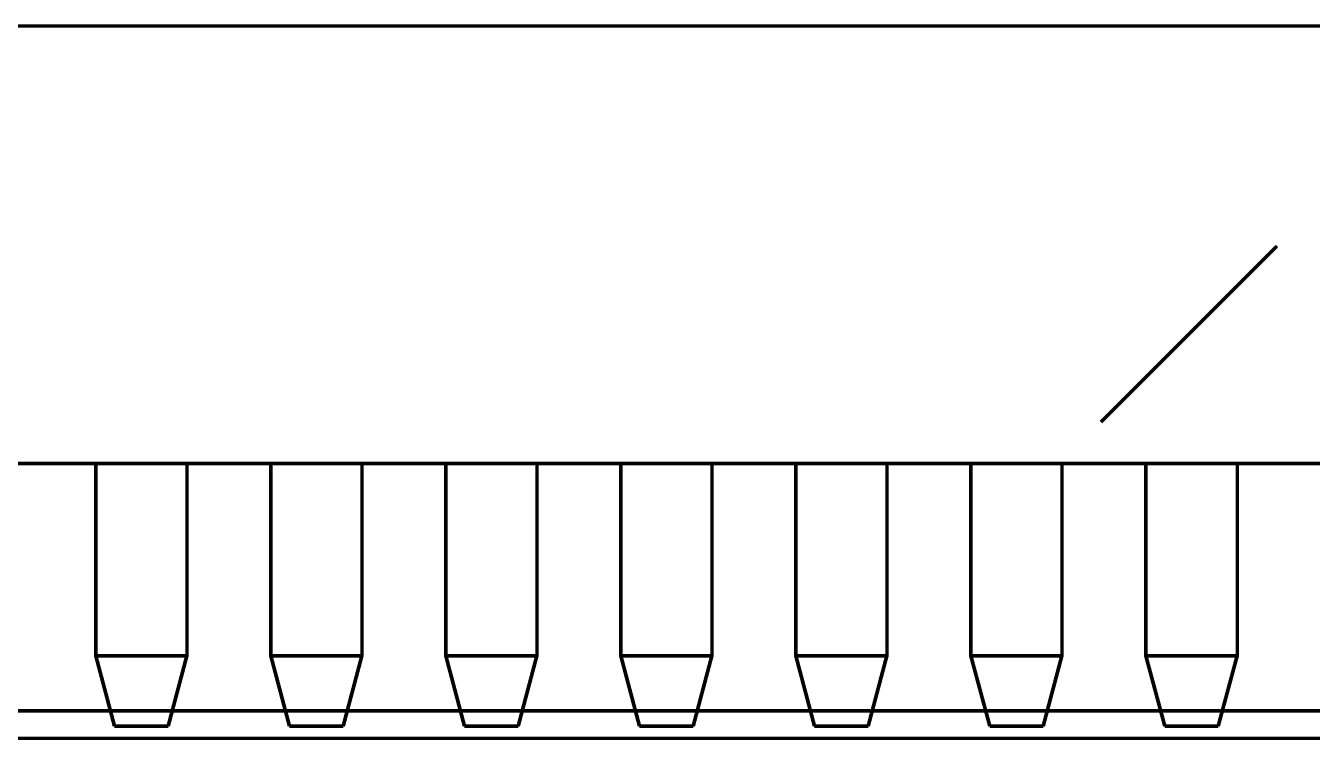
# Model space of a CAD drawing. Header units: inches. Extents: x -0.4 to 8, y -0.5 to 10.5.
# Drawn here: x 2.581 to 3.316, y -0.417 to -0.01 of the extents above; entities that cross this region are included whole.
import ezdxf

# ---------------------------------------------------------------- set-up
doc = ezdxf.new("R2010")
doc.units = ezdxf.units.IN
doc.header["$LTSCALE"] = 0.504853
doc.header["$MEASUREMENT"] = 0
for name, color, linetype in [('1', 7, 'Continuous'), ('2', 7, 'Continuous'), ('75', 7, 'Continuous')]:
    doc.layers.add(name, color=color, linetype=linetype)

# ---------------------------------------------------------------- blocks, each defined once
blk = doc.blocks.new('25359')
at = {"color": 1, "linetype": 'Continuous', "lineweight": 211}
for p, q in [((5.553, 0.617, -0.09725), (-0.047, 0.617, -0.09725)), ((5.553, 0.617, 0.15525), (-0.047, 0.617, 0.15525)), ((-0.047, 0.60125, -0.0815), (5.553, 0.60125, -0.0815)), ((5.553, 0.60125, -0.0815), (-0.047, 0.60125, -0.0815)), ((-0.047, 0.60125, -0.113), (5.553, 0.60125, -0.113)), ((5.553, 0.60125, -0.113), (-0.047, 0.60125, -0.113)), ((-0.047, 0.60125, 0.171), (5.553, 0.60125, 0.171)), ((5.553, 0.60125, 0.1395), (-0.047, 0.60125, 0.1395)), ((5.553, 0.60125, 0.171), (-0.047, 0.60125, 0.171)), ((-0.047, 0.60125, 0.1395), (5.553, 0.60125, 0.1395)), ((5.85, 0.46, -0.113), (-0.35, 0.46, -0.113)), ((5.85, 0.46, -0.113), (-0.35, 0.46, -0.113)), ((5.85, 0.46, 0.171), (-0.28, 0.46, 0.171)), ((5.85, 0.46, 0.171), (-0.28, 0.46, 0.171)), ((-0.047, 0.46, -0.0815), (5.553, 0.46, -0.0815)), ((5.553, 0.46, -0.0815), (-0.047, 0.46, -0.0815)), ((5.553, 0.46, -0.113), (-0.047, 0.46, -0.113)), ((-0.047, 0.46, -0.113), (5.553, 0.46, -0.113)), ((5.553, 0.46, 0.1395), (-0.047, 0.46, 0.1395)), ((-0.047, 0.46, 0.171), (5.553, 0.46, 0.171)), ((5.553, 0.46, 0.171), (-0.047, 0.46, 0.171)), ((-0.047, 0.46, 0.1395), (5.553, 0.46, 0.1395)), ((5.85, 0.21, -0.113), (-0.35, 0.21, -0.113)), ((5.85, 0.21, -0.113), (-0.35, 0.21, -0.113)), ((5.85, 0.21, 0.127), (-0.324, 0.21, 0.127)), ((5.85, 0.21, 0.127), (-0.324, 0.21, 0.127)), ((5.55, 0.21, 0.025), (-0.1, 0.21, 0.025)), ((5.55, 0.21, 0.127), (-0.1, 0.21, 0.127))]:
    blk.add_line(p, q, dxfattribs=at)
at = {"layer": '1', "color": 2, "linetype": 'Continuous', "lineweight": 211}
for p, q in [((2.787718, 0.61, 0.08), (2.777, 0.57, 0.0735)), ((2.777, 0.57, 0.0945), (2.787718, 0.61, 0.088)), ((2.787718, 0.61, 0.088), (2.777, 0.57, 0.0945)), ((2.777, 0.57, 0.0735), (2.787718, 0.61, 0.08)), ((2.777, 0.57, -0.0055), (2.787718, 0.61, -0.012)), ((2.787718, 0.61, -0.012), (2.777, 0.57, -0.0055)), ((2.787718, 0.61, -0.02), (2.777, 0.57, -0.0265)), ((2.777, 0.57, -0.0265), (2.787718, 0.61, -0.02)), ((2.787718, 0.61, 0.08), (2.787718, 0.61, 0.088)), ((2.787718, 0.61, 0.088), (2.787718, 0.61, 0.08)), ((2.818282, 0.61, 0.088), (2.787718, 0.61, 0.088)), ((2.787718, 0.61, 0.088), (2.818282, 0.61, 0.088)), ((2.787718, 0.61, 0.08), (2.818282, 0.61, 0.08)), ((2.818282, 0.61, 0.08), (2.787718, 0.61, 0.08)), ((2.787718, 0.61, -0.02), (2.787718, 0.61, -0.012)), ((2.787718, 0.61, -0.012), (2.787718, 0.61, -0.02)), ((2.818282, 0.61, -0.012), (2.787718, 0.61, -0.012)), ((2.787718, 0.61, -0.012), (2.818282, 0.61, -0.012)), ((2.818282, 0.61, -0.02), (2.787718, 0.61, -0.02)), ((2.787718, 0.61, -0.02), (2.818282, 0.61, -0.02)), ((2.818282, 0.61, 0.088), (2.818282, 0.61, 0.08)), ((2.818282, 0.61, 0.08), (2.818282, 0.61, 0.088)), ((2.818282, 0.61, 0.088), (2.829, 0.57, 0.0945)), ((2.818282, 0.61, 0.08), (2.829, 0.57, 0.0735)), ((2.829, 0.57, 0.0735), (2.818282, 0.61, 0.08)), ((2.829, 0.57, 0.0945), (2.818282, 0.61, 0.088)), ((2.818282, 0.61, -0.012), (2.829, 0.57, -0.0055)), ((2.829, 0.57, -0.0055), (2.818282, 0.61, -0.012)), ((2.829, 0.57, -0.0265), (2.818282, 0.61, -0.02)), ((2.818282, 0.61, -0.02), (2.829, 0.57, -0.0265)), ((2.818282, 0.61, -0.02), (2.818282, 0.61, -0.012)), ((2.818282, 0.61, -0.012), (2.818282, 0.61, -0.02)), ((2.877, 0.57, -0.0055), (2.887718, 0.61, -0.012)), ((2.887718, 0.61, -0.012), (2.877, 0.57, -0.0055)), ((2.887718, 0.61, 0.08), (2.877, 0.57, 0.0735)), ((2.877, 0.57, 0.0735), (2.887718, 0.61, 0.08)), ((2.887718, 0.61, 0.088), (2.877, 0.57, 0.0945)), ((2.877, 0.57, 0.0945), (2.887718, 0.61, 0.088)), ((2.887718, 0.61, -0.02), (2.877, 0.57, -0.0265)), ((2.877, 0.57, -0.0265), (2.887718, 0.61, -0.02)), ((2.918282, 0.61, -0.012), (2.887718, 0.61, -0.012)), ((2.887718, 0.61, -0.012), (2.887718, 0.61, -0.02)), ((2.887718, 0.61, 0.088), (2.918282, 0.61, 0.088)), ((2.918282, 0.61, 0.08), (2.887718, 0.61, 0.08)), ((2.887718, 0.61, 0.088), (2.887718, 0.61, 0.08)), ((2.918282, 0.61, 0.088), (2.887718, 0.61, 0.088)), ((2.887718, 0.61, 0.08), (2.918282, 0.61, 0.08)), ((2.887718, 0.61, 0.08), (2.887718, 0.61, 0.088)), ((2.887718, 0.61, -0.012), (2.918282, 0.61, -0.012)), ((2.887718, 0.61, -0.02), (2.887718, 0.61, -0.012)), ((2.887718, 0.61, -0.02), (2.918282, 0.61, -0.02)), ((2.918282, 0.61, -0.02), (2.887718, 0.61, -0.02)), ((2.929, 0.57, 0.0945), (2.918282, 0.61, 0.088)), ((2.918282, 0.61, 0.088), (2.929, 0.57, 0.0945)), ((2.929, 0.57, 0.0735), (2.918282, 0.61, 0.08)), ((2.918282, 0.61, 0.08), (2.929, 0.57, 0.0735)), ((2.929, 0.57, -0.0055), (2.918282, 0.61, -0.012)), ((2.918282, 0.61, -0.02), (2.929, 0.57, -0.0265)), ((2.918282, 0.61, 0.088), (2.918282, 0.61, 0.08)), ((2.918282, 0.61, 0.08), (2.918282, 0.61, 0.088)), ((2.918282, 0.61, -0.012), (2.918282, 0.61, -0.02)), ((2.918282, 0.61, -0.02), (2.918282, 0.61, -0.012)), ((2.918282, 0.61, -0.012), (2.929, 0.57, -0.0055)), ((2.929, 0.57, -0.0265), (2.918282, 0.61, -0.02)), ((2.987718, 0.61, 0.088), (2.977, 0.57, 0.0945)), ((2.977, 0.57, 0.0945), (2.987718, 0.61, 0.088)), ((2.977, 0.57, 0.0735), (2.987718, 0.61, 0.08)), ((2.987718, 0.61, 0.08), (2.977, 0.57, 0.0735)), ((2.987718, 0.61, -0.012), (2.977, 0.57, -0.0055)), ((2.977, 0.57, -0.0055), (2.987718, 0.61, -0.012)), ((2.987718, 0.61, -0.02), (2.977, 0.57, -0.0265)), ((2.977, 0.57, -0.0265), (2.987718, 0.61, -0.02)), ((3.018282, 0.61, -0.012), (2.987718, 0.61, -0.012)), ((2.987718, 0.61, -0.012), (3.018282, 0.61, -0.012)), ((2.987718, 0.61, -0.012), (2.987718, 0.61, -0.02)), ((2.987718, 0.61, -0.02), (2.987718, 0.61, -0.012)), ((3.018282, 0.61, -0.02), (2.987718, 0.61, -0.02)), ((3.018282, 0.61, 0.08), (2.987718, 0.61, 0.08)), ((2.987718, 0.61, 0.08), (3.018282, 0.61, 0.08)), ((2.987718, 0.61, 0.088), (2.987718, 0.61, 0.08)), ((2.987718, 0.61, 0.08), (2.987718, 0.61, 0.088)), ((3.018282, 0.61, 0.088), (2.987718, 0.61, 0.088)), ((2.987718, 0.61, 0.088), (3.018282, 0.61, 0.088)), ((2.987718, 0.61, -0.02), (3.018282, 0.61, -0.02)), ((3.029, 0.57, 0.0945), (3.018282, 0.61, 0.088)), ((3.018282, 0.61, 0.088), (3.029, 0.57, 0.0945)), ((3.029, 0.57, -0.0055), (3.018282, 0.61, -0.012)), ((3.018282, 0.61, -0.012), (3.029, 0.57, -0.0055)), ((3.018282, 0.61, -0.012), (3.018282, 0.61, -0.02)), ((3.018282, 0.61, -0.02), (3.018282, 0.61, -0.012)), ((3.029, 0.57, -0.0265), (3.018282, 0.61, -0.02)), ((3.018282, 0.61, 0.088), (3.018282, 0.61, 0.08)), ((3.018282, 0.61, 0.08), (3.018282, 0.61, 0.088)), ((3.018282, 0.61, 0.08), (3.029, 0.57, 0.0735)), ((3.029, 0.57, 0.0735), (3.018282, 0.61, 0.08)), ((3.018282, 0.61, -0.02), (3.029, 0.57, -0.0265)), ((3.077, 0.57, 0.0945), (3.087718, 0.61, 0.088)), ((3.077, 0.57, 0.0735), (3.087718, 0.61, 0.08)), ((3.087718, 0.61, 0.08), (3.077, 0.57, 0.0735)), ((3.087718, 0.61, 0.088), (3.077, 0.57, 0.0945)), ((3.077, 0.57, -0.0055), (3.087718, 0.61, -0.012)), ((3.087718, 0.61, -0.012), (3.077, 0.57, -0.0055)), ((3.077, 0.57, -0.0265), (3.087718, 0.61, -0.02)), ((3.087718, 0.61, -0.02), (3.077, 0.57, -0.0265)), ((3.087718, 0.61, -0.012), (3.118282, 0.61, -0.012)), ((3.087718, 0.61, 0.08), (3.118282, 0.61, 0.08)), ((3.118282, 0.61, 0.088), (3.087718, 0.61, 0.088)), ((3.087718, 0.61, 0.088), (3.118282, 0.61, 0.088)), ((3.087718, 0.61, 0.088), (3.087718, 0.61, 0.08)), ((3.118282, 0.61, 0.08), (3.087718, 0.61, 0.08)), ((3.087718, 0.61, 0.08), (3.087718, 0.61, 0.088)), ((3.087718, 0.61, -0.02), (3.087718, 0.61, -0.012)), ((3.087718, 0.61, -0.02), (3.118282, 0.61, -0.02)), ((3.118282, 0.61, -0.02), (3.087718, 0.61, -0.02)), ((3.087718, 0.61, -0.012), (3.087718, 0.61, -0.02)), ((3.118282, 0.61, -0.012), (3.087718, 0.61, -0.012)), ((3.118282, 0.61, -0.012), (3.129, 0.57, -0.0055)), ((3.118282, 0.61, -0.02), (3.118282, 0.61, -0.012)), ((3.129, 0.57, -0.0265), (3.118282, 0.61, -0.02)), ((3.118282, 0.61, 0.08), (3.118282, 0.61, 0.088)), ((3.118282, 0.61, 0.088), (3.118282, 0.61, 0.08)), ((3.129, 0.57, 0.0945), (3.118282, 0.61, 0.088)), ((3.118282, 0.61, 0.088), (3.129, 0.57, 0.0945)), ((3.118282, 0.61, 0.08), (3.129, 0.57, 0.0735)), ((3.129, 0.57, 0.0735), (3.118282, 0.61, 0.08)), ((3.118282, 0.61, -0.012), (3.118282, 0.61, -0.02)), ((3.129, 0.57, -0.0055), (3.118282, 0.61, -0.012)), ((3.118282, 0.61, -0.02), (3.129, 0.57, -0.0265)), ((3.187718, 0.61, -0.012), (3.177, 0.57, -0.0055)), ((3.177, 0.57, -0.0055), (3.187718, 0.61, -0.012)), ((3.187718, 0.61, -0.02), (3.177, 0.57, -0.0265)), ((3.177, 0.57, -0.0265), (3.187718, 0.61, -0.02)), ((3.187718, 0.61, 0.088), (3.177, 0.57, 0.0945)), ((3.187718, 0.61, 0.08), (3.177, 0.57, 0.0735)), ((3.177, 0.57, 0.0945), (3.187718, 0.61, 0.088)), ((3.177, 0.57, 0.0735), (3.187718, 0.61, 0.08)), ((3.218282, 0.61, -0.012), (3.187718, 0.61, -0.012)), ((3.187718, 0.61, -0.012), (3.218282, 0.61, -0.012)), ((3.218282, 0.61, -0.02), (3.187718, 0.61, -0.02)), ((3.187718, 0.61, -0.02), (3.187718, 0.61, -0.012)), ((3.187718, 0.61, -0.02), (3.218282, 0.61, -0.02)), ((3.187718, 0.61, -0.012), (3.187718, 0.61, -0.02)), ((3.187718, 0.61, 0.088), (3.218282, 0.61, 0.088)), ((3.218282, 0.61, 0.08), (3.187718, 0.61, 0.08)), ((3.187718, 0.61, 0.08), (3.218282, 0.61, 0.08)), ((3.218282, 0.61, 0.088), (3.187718, 0.61, 0.088)), ((3.187718, 0.61, 0.088), (3.187718, 0.61, 0.08)), ((3.187718, 0.61, 0.08), (3.187718, 0.61, 0.088)), ((3.218282, 0.61, -0.012), (3.229, 0.57, -0.0055)), ((3.229, 0.57, -0.0055), (3.218282, 0.61, -0.012)), ((3.218282, 0.61, -0.012), (3.218282, 0.61, -0.02)), ((3.218282, 0.61, -0.02), (3.218282, 0.61, -0.012)), ((3.218282, 0.61, -0.02), (3.229, 0.57, -0.0265)), ((3.229, 0.57, -0.0265), (3.218282, 0.61, -0.02)), ((3.218282, 0.61, 0.088), (3.218282, 0.61, 0.08)), ((3.218282, 0.61, 0.08), (3.218282, 0.61, 0.088)), ((3.229, 0.57, 0.0735), (3.218282, 0.61, 0.08)), ((3.229, 0.57, 0.0945), (3.218282, 0.61, 0.088)), ((3.218282, 0.61, 0.088), (3.229, 0.57, 0.0945)), ((3.218282, 0.61, 0.08), (3.229, 0.57, 0.0735)), ((3.277, 0.57, -0.0055), (3.287718, 0.61, -0.012)), ((3.287718, 0.61, -0.012), (3.277, 0.57, -0.0055)), ((3.277, 0.57, -0.0265), (3.287718, 0.61, -0.02)), ((3.287718, 0.61, -0.02), (3.277, 0.57, -0.0265)), ((3.287718, 0.61, 0.088), (3.277, 0.57, 0.0945)), ((3.277, 0.57, 0.0735), (3.287718, 0.61, 0.08)), ((3.287718, 0.61, 0.08), (3.277, 0.57, 0.0735)), ((3.277, 0.57, 0.0945), (3.287718, 0.61, 0.088)), ((3.287718, 0.61, -0.012), (3.318282, 0.61, -0.012)), ((3.318282, 0.61, -0.012), (3.287718, 0.61, -0.012)), ((3.287718, 0.61, -0.02), (3.318282, 0.61, -0.02)), ((3.287718, 0.61, -0.012), (3.287718, 0.61, -0.02)), ((3.287718, 0.61, -0.02), (3.287718, 0.61, -0.012)), ((3.318282, 0.61, -0.02), (3.287718, 0.61, -0.02)), ((3.287718, 0.61, 0.088), (3.287718, 0.61, 0.08)), ((3.287718, 0.61, 0.08), (3.318282, 0.61, 0.08)), ((3.318282, 0.61, 0.08), (3.287718, 0.61, 0.08)), ((3.318282, 0.61, 0.088), (3.287718, 0.61, 0.088)), ((3.287718, 0.61, 0.08), (3.287718, 0.61, 0.088)), ((3.287718, 0.61, 0.088), (3.318282, 0.61, 0.088)), ((3.329, 0.57, -0.0055), (3.318282, 0.61, -0.012)), ((3.318282, 0.61, -0.012), (3.329, 0.57, -0.0055)), ((3.318282, 0.61, -0.02), (3.318282, 0.61, -0.012)), ((3.318282, 0.61, -0.012), (3.318282, 0.61, -0.02)), ((3.318282, 0.61, -0.02), (3.329, 0.57, -0.0265)), ((3.318282, 0.61, 0.088), (3.318282, 0.61, 0.08)), ((3.318282, 0.61, 0.08), (3.318282, 0.61, 0.088)), ((3.329, 0.57, 0.0735), (3.318282, 0.61, 0.08)), ((3.318282, 0.61, 0.08), (3.329, 0.57, 0.0735)), ((3.329, 0.57, 0.0945), (3.318282, 0.61, 0.088)), ((3.318282, 0.61, 0.088), (3.329, 0.57, 0.0945)), ((3.329, 0.57, -0.0265), (3.318282, 0.61, -0.02)), ((3.387718, 0.61, 0.088), (3.377, 0.57, 0.0945)), ((3.377, 0.57, 0.0735), (3.387718, 0.61, 0.08)), ((3.377, 0.57, 0.0945), (3.387718, 0.61, 0.088)), ((3.387718, 0.61, 0.08), (3.377, 0.57, 0.0735)), ((3.377, 0.57, -0.0265), (3.387718, 0.61, -0.02)), ((3.387718, 0.61, -0.02), (3.377, 0.57, -0.0265)), ((3.377, 0.57, -0.0055), (3.387718, 0.61, -0.012)), ((3.387718, 0.61, -0.012), (3.377, 0.57, -0.0055)), ((3.418282, 0.61, 0.088), (3.387718, 0.61, 0.088)), ((3.387718, 0.61, 0.088), (3.418282, 0.61, 0.088)), ((3.387718, 0.61, 0.08), (3.387718, 0.61, 0.088)), ((3.418282, 0.61, 0.08), (3.387718, 0.61, 0.08)), ((3.387718, 0.61, 0.088), (3.387718, 0.61, 0.08)), ((3.387718, 0.61, 0.08), (3.418282, 0.61, 0.08)), ((3.387718, 0.61, -0.02), (3.418282, 0.61, -0.02)), ((3.418282, 0.61, -0.02), (3.387718, 0.61, -0.02)), ((3.387718, 0.61, -0.02), (3.387718, 0.61, -0.012)), ((3.418282, 0.61, -0.012), (3.387718, 0.61, -0.012)), ((3.387718, 0.61, -0.012), (3.418282, 0.61, -0.012)), ((3.387718, 0.61, -0.012), (3.387718, 0.61, -0.02)), ((3.418282, 0.61, 0.08), (3.418282, 0.61, 0.088)), ((3.418282, 0.61, 0.088), (3.418282, 0.61, 0.08)), ((3.429, 0.57, 0.0945), (3.418282, 0.61, 0.088)), ((3.418282, 0.61, 0.088), (3.429, 0.57, 0.0945)), ((3.429, 0.57, 0.0735), (3.418282, 0.61, 0.08)), ((3.418282, 0.61, 0.08), (3.429, 0.57, 0.0735)), ((3.418282, 0.61, -0.02), (3.418282, 0.61, -0.012)), ((3.418282, 0.61, -0.012), (3.418282, 0.61, -0.02)), ((3.429, 0.57, -0.0265), (3.418282, 0.61, -0.02)), ((3.418282, 0.61, -0.02), (3.429, 0.57, -0.0265)), ((3.418282, 0.61, -0.012), (3.429, 0.57, -0.0055)), ((3.429, 0.57, -0.0055), (3.418282, 0.61, -0.012)), ((2.777, 0.46, -0.0055), (2.777, 0.57, -0.0055)), ((2.777, 0.46, -0.0265), (2.777, 0.57, -0.0265)), ((2.777, 0.57, 0.0945), (2.829, 0.57, 0.0945)), ((2.829, 0.57, 0.0735), (2.777, 0.57, 0.0735)), ((2.777, 0.57, 0.0735), (2.777, 0.57, 0.0945)), ((2.777, 0.57, -0.0055), (2.777, 0.57, -0.0265)), ((2.777, 0.57, -0.0265), (2.777, 0.57, -0.0055)), ((2.777, 0.57, -0.0055), (2.829, 0.57, -0.0055)), ((2.829, 0.57, -0.0055), (2.777, 0.57, -0.0055)), ((2.777, 0.57, -0.0265), (2.829, 0.57, -0.0265)), ((2.829, 0.57, -0.0265), (2.777, 0.57, -0.0265)), ((2.777, 0.57, 0.0735), (2.829, 0.57, 0.0735)), ((2.829, 0.57, 0.0945), (2.777, 0.57, 0.0945)), ((2.777, 0.57, 0.0945), (2.777, 0.57, 0.0735)), ((2.777, 0.46, 0.0735), (2.777, 0.57, 0.0735)), ((2.777, 0.46, 0.0945), (2.777, 0.57, 0.0945)), ((2.829, 0.57, 0.0945), (2.829, 0.57, 0.0735)), ((2.829, 0.57, -0.0055), (2.829, 0.57, -0.0265)), ((2.829, 0.57, -0.0265), (2.829, 0.57, -0.0055)), ((2.829, 0.57, -0.0055), (2.829, 0.46, -0.0055)), ((2.829, 0.46, -0.0265), (2.829, 0.57, -0.0265)), ((2.829, 0.57, 0.0735), (2.829, 0.57, 0.0945)), ((2.829, 0.46, 0.0735), (2.829, 0.57, 0.0735)), ((2.829, 0.57, 0.0945), (2.829, 0.46, 0.0945)), ((2.877, 0.57, 0.0945), (2.877, 0.57, 0.0735)), ((2.877, 0.46, -0.0055), (2.877, 0.57, -0.0055)), ((2.877, 0.46, 0.0735), (2.877, 0.57, 0.0735)), ((2.877, 0.46, 0.0945), (2.877, 0.57, 0.0945)), ((2.877, 0.46, -0.0265), (2.877, 0.57, -0.0265)), ((2.877, 0.57, -0.0055), (2.877, 0.57, -0.0265)), ((2.877, 0.57, -0.0265), (2.877, 0.57, -0.0055)), ((2.929, 0.57, 0.0945), (2.877, 0.57, 0.0945)), ((2.877, 0.57, 0.0945), (2.929, 0.57, 0.0945)), ((2.877, 0.57, 0.0735), (2.929, 0.57, 0.0735)), ((2.929, 0.57, 0.0735), (2.877, 0.57, 0.0735)), ((2.877, 0.57, -0.0265), (2.929, 0.57, -0.0265)), ((2.929, 0.57, -0.0265), (2.877, 0.57, -0.0265)), ((2.877, 0.57, -0.0055), (2.929, 0.57, -0.0055)), ((2.929, 0.57, -0.0055), (2.877, 0.57, -0.0055)), ((2.877, 0.57, 0.0735), (2.877, 0.57, 0.0945)), ((2.929, 0.57, 0.0945), (2.929, 0.46, 0.0945)), ((2.929, 0.57, 0.0735), (2.929, 0.57, 0.0945)), ((2.929, 0.57, 0.0945), (2.929, 0.57, 0.0735)), ((2.929, 0.46, 0.0735), (2.929, 0.57, 0.0735)), ((2.929, 0.46, -0.0265), (2.929, 0.57, -0.0265)), ((2.929, 0.57, -0.0265), (2.929, 0.57, -0.0055)), ((2.929, 0.57, -0.0055), (2.929, 0.46, -0.0055)), ((2.929, 0.57, -0.0055), (2.929, 0.57, -0.0265)), ((3.029, 0.57, 0.0945), (2.977, 0.57, 0.0945)), ((2.977, 0.57, 0.0945), (3.029, 0.57, 0.0945)), ((2.977, 0.46, 0.0945), (2.977, 0.57, 0.0945)), ((2.977, 0.57, 0.0735), (3.029, 0.57, 0.0735)), ((2.977, 0.57, 0.0945), (2.977, 0.57, 0.0735)), ((2.977, 0.57, 0.0735), (2.977, 0.57, 0.0945)), ((2.977, 0.46, 0.0735), (2.977, 0.57, 0.0735)), ((2.977, 0.46, -0.0265), (2.977, 0.57, -0.0265)), ((3.029, 0.57, 0.0735), (2.977, 0.57, 0.0735)), ((2.977, 0.57, -0.0265), (2.977, 0.57, -0.0055)), ((2.977, 0.57, -0.0055), (2.977, 0.57, -0.0265)), ((2.977, 0.46, -0.0055), (2.977, 0.57, -0.0055)), ((3.029, 0.57, -0.0055), (2.977, 0.57, -0.0055)), ((2.977, 0.57, -0.0055), (3.029, 0.57, -0.0055)), ((2.977, 0.57, -0.0265), (3.029, 0.57, -0.0265)), ((3.029, 0.57, -0.0265), (2.977, 0.57, -0.0265)), ((3.029, 0.57, 0.0945), (3.029, 0.46, 0.0945)), ((3.029, 0.57, 0.0945), (3.029, 0.57, 0.0735)), ((3.029, 0.57, 0.0735), (3.029, 0.57, 0.0945)), ((3.029, 0.46, 0.0735), (3.029, 0.57, 0.0735)), ((3.029, 0.57, -0.0055), (3.029, 0.46, -0.0055)), ((3.029, 0.57, -0.0265), (3.029, 0.57, -0.0055)), ((3.029, 0.46, -0.0265), (3.029, 0.57, -0.0265)), ((3.029, 0.57, -0.0055), (3.029, 0.57, -0.0265)), ((3.129, 0.57, 0.0945), (3.077, 0.57, 0.0945)), ((3.077, 0.57, 0.0945), (3.129, 0.57, 0.0945)), ((3.077, 0.46, 0.0945), (3.077, 0.57, 0.0945)), ((3.077, 0.57, 0.0735), (3.077, 0.57, 0.0945)), ((3.077, 0.57, 0.0945), (3.077, 0.57, 0.0735)), ((3.077, 0.57, 0.0735), (3.129, 0.57, 0.0735)), ((3.077, 0.46, 0.0735), (3.077, 0.57, 0.0735)), ((3.129, 0.57, 0.0735), (3.077, 0.57, 0.0735)), ((3.077, 0.46, -0.0055), (3.077, 0.57, -0.0055)), ((3.129, 0.57, -0.0055), (3.077, 0.57, -0.0055)), ((3.077, 0.57, -0.0055), (3.077, 0.57, -0.0265)), ((3.077, 0.46, -0.0265), (3.077, 0.57, -0.0265)), ((3.077, 0.57, -0.0265), (3.129, 0.57, -0.0265)), ((3.077, 0.57, -0.0055), (3.129, 0.57, -0.0055)), ((3.129, 0.57, -0.0265), (3.077, 0.57, -0.0265)), ((3.077, 0.57, -0.0265), (3.077, 0.57, -0.0055)), ((3.129, 0.57, 0.0945), (3.129, 0.46, 0.0945)), ((3.129, 0.57, 0.0945), (3.129, 0.57, 0.0735)), ((3.129, 0.57, 0.0735), (3.129, 0.57, 0.0945)), ((3.129, 0.46, 0.0735), (3.129, 0.57, 0.0735)), ((3.129, 0.57, -0.0055), (3.129, 0.46, -0.0055)), ((3.129, 0.57, -0.0265), (3.129, 0.57, -0.0055)), ((3.129, 0.57, -0.0055), (3.129, 0.57, -0.0265)), ((3.129, 0.46, -0.0265), (3.129, 0.57, -0.0265)), ((3.177, 0.57, 0.0945), (3.229, 0.57, 0.0945)), ((3.229, 0.57, 0.0945), (3.177, 0.57, 0.0945)), ((3.177, 0.46, 0.0945), (3.177, 0.57, 0.0945)), ((3.177, 0.57, 0.0945), (3.177, 0.57, 0.0735)), ((3.177, 0.57, 0.0735), (3.229, 0.57, 0.0735)), ((3.177, 0.57, 0.0735), (3.177, 0.57, 0.0945)), ((3.177, 0.46, 0.0735), (3.177, 0.57, 0.0735)), ((3.229, 0.57, 0.0735), (3.177, 0.57, 0.0735)), ((3.177, 0.46, -0.0055), (3.177, 0.57, -0.0055)), ((3.177, 0.57, -0.0055), (3.229, 0.57, -0.0055)), ((3.229, 0.57, -0.0055), (3.177, 0.57, -0.0055)), ((3.177, 0.57, -0.0055), (3.177, 0.57, -0.0265)), ((3.177, 0.57, -0.0265), (3.177, 0.57, -0.0055)), ((3.229, 0.57, -0.0265), (3.177, 0.57, -0.0265)), ((3.177, 0.57, -0.0265), (3.229, 0.57, -0.0265)), ((3.177, 0.46, -0.0265), (3.177, 0.57, -0.0265)), ((3.229, 0.57, 0.0945), (3.229, 0.46, 0.0945)), ((3.229, 0.57, 0.0735), (3.229, 0.57, 0.0945)), ((3.229, 0.57, 0.0945), (3.229, 0.57, 0.0735)), ((3.229, 0.46, 0.0735), (3.229, 0.57, 0.0735)), ((3.229, 0.57, -0.0055), (3.229, 0.46, -0.0055)), ((3.229, 0.57, -0.0055), (3.229, 0.57, -0.0265)), ((3.229, 0.57, -0.0265), (3.229, 0.57, -0.0055)), ((3.229, 0.46, -0.0265), (3.229, 0.57, -0.0265)), ((3.329, 0.57, 0.0945), (3.277, 0.57, 0.0945)), ((3.277, 0.57, 0.0945), (3.329, 0.57, 0.0945)), ((3.277, 0.46, 0.0945), (3.277, 0.57, 0.0945)), ((3.277, 0.57, 0.0735), (3.329, 0.57, 0.0735)), ((3.277, 0.57, 0.0945), (3.277, 0.57, 0.0735)), ((3.277, 0.57, 0.0735), (3.277, 0.57, 0.0945)), ((3.277, 0.46, 0.0735), (3.277, 0.57, 0.0735)), ((3.329, 0.57, 0.0735), (3.277, 0.57, 0.0735)), ((3.277, 0.57, -0.0055), (3.329, 0.57, -0.0055)), ((3.329, 0.57, -0.0055), (3.277, 0.57, -0.0055)), ((3.329, 0.57, -0.0265), (3.277, 0.57, -0.0265)), ((3.277, 0.57, -0.0265), (3.329, 0.57, -0.0265)), ((3.277, 0.57, -0.0055), (3.277, 0.57, -0.0265)), ((3.277, 0.57, -0.0265), (3.277, 0.57, -0.0055)), ((3.277, 0.46, -0.0055), (3.277, 0.57, -0.0055)), ((3.277, 0.46, -0.0265), (3.277, 0.57, -0.0265)), ((3.329, 0.57, 0.0945), (3.329, 0.46, 0.0945)), ((3.329, 0.57, 0.0735), (3.329, 0.57, 0.0945)), ((3.329, 0.57, 0.0945), (3.329, 0.57, 0.0735)), ((3.329, 0.46, 0.0735), (3.329, 0.57, 0.0735)), ((3.329, 0.57, -0.0055), (3.329, 0.46, -0.0055)), ((3.329, 0.46, -0.0265), (3.329, 0.57, -0.0265)), ((3.329, 0.57, -0.0265), (3.329, 0.57, -0.0055)), ((3.329, 0.57, -0.0055), (3.329, 0.57, -0.0265)), ((3.377, 0.57, 0.0945), (3.429, 0.57, 0.0945)), ((3.429, 0.57, 0.0945), (3.377, 0.57, 0.0945)), ((3.377, 0.46, 0.0945), (3.377, 0.57, 0.0945)), ((3.377, 0.57, 0.0735), (3.429, 0.57, 0.0735)), ((3.377, 0.57, 0.0945), (3.377, 0.57, 0.0735)), ((3.377, 0.57, 0.0735), (3.377, 0.57, 0.0945)), ((3.377, 0.46, 0.0735), (3.377, 0.57, 0.0735)), ((3.377, 0.46, -0.0265), (3.377, 0.57, -0.0265)), ((3.377, 0.46, -0.0055), (3.377, 0.57, -0.0055)), ((3.429, 0.57, 0.0735), (3.377, 0.57, 0.0735)), ((3.377, 0.57, -0.0265), (3.377, 0.57, -0.0055)), ((3.377, 0.57, -0.0055), (3.377, 0.57, -0.0265)), ((3.429, 0.57, -0.0265), (3.377, 0.57, -0.0265)), ((3.377, 0.57, -0.0265), (3.429, 0.57, -0.0265)), ((3.377, 0.57, -0.0055), (3.429, 0.57, -0.0055)), ((3.429, 0.57, -0.0055), (3.377, 0.57, -0.0055)), ((3.429, 0.57, 0.0945), (3.429, 0.46, 0.0945)), ((3.429, 0.57, 0.0735), (3.429, 0.57, 0.0945)), ((3.429, 0.46, 0.0735), (3.429, 0.57, 0.0735)), ((3.429, 0.46, -0.0265), (3.429, 0.57, -0.0265)), ((3.429, 0.57, -0.0055), (3.429, 0.46, -0.0055)), ((3.429, 0.57, 0.0945), (3.429, 0.57, 0.0735)), ((3.429, 0.57, -0.0055), (3.429, 0.57, -0.0265)), ((3.429, 0.57, -0.0265), (3.429, 0.57, -0.0055))]:
    blk.add_line(p, q, dxfattribs=at)
for points in [[(2.829, 0.46, -0.0055), (2.829, 0.46, -0.0265), (2.777, 0.46, -0.0265), (2.777, 0.46, -0.0055), (2.829, 0.46, -0.0055)], [(2.829, 0.46, 0.0945), (2.829, 0.46, 0.0735), (2.777, 0.46, 0.0735), (2.777, 0.46, 0.0945), (2.829, 0.46, 0.0945)], [(2.829, 0.46, 0.0945), (2.829, 0.46, 0.0735), (2.777, 0.46, 0.0735), (2.777, 0.46, 0.0945), (2.829, 0.46, 0.0945)], [(2.829, 0.46, -0.0055), (2.829, 0.46, -0.0265), (2.777, 0.46, -0.0265), (2.777, 0.46, -0.0055), (2.829, 0.46, -0.0055)], [(2.929, 0.46, 0.0945), (2.929, 0.46, 0.0735), (2.877, 0.46, 0.0735), (2.877, 0.46, 0.0945), (2.929, 0.46, 0.0945)], [(2.929, 0.46, 0.0945), (2.929, 0.46, 0.0735), (2.877, 0.46, 0.0735), (2.877, 0.46, 0.0945), (2.929, 0.46, 0.0945)], [(2.929, 0.46, -0.0055), (2.929, 0.46, -0.0265), (2.877, 0.46, -0.0265), (2.877, 0.46, -0.0055), (2.929, 0.46, -0.0055)], [(2.929, 0.46, -0.0055), (2.929, 0.46, -0.0265), (2.877, 0.46, -0.0265), (2.877, 0.46, -0.0055), (2.929, 0.46, -0.0055)], [(3.029, 0.46, 0.0945), (3.029, 0.46, 0.0735), (2.977, 0.46, 0.0735), (2.977, 0.46, 0.0945), (3.029, 0.46, 0.0945)], [(3.029, 0.46, 0.0945), (3.029, 0.46, 0.0735), (2.977, 0.46, 0.0735), (2.977, 0.46, 0.0945), (3.029, 0.46, 0.0945)], [(3.029, 0.46, -0.0055), (3.029, 0.46, -0.0265), (2.977, 0.46, -0.0265), (2.977, 0.46, -0.0055), (3.029, 0.46, -0.0055)], [(3.029, 0.46, -0.0055), (3.029, 0.46, -0.0265), (2.977, 0.46, -0.0265), (2.977, 0.46, -0.0055), (3.029, 0.46, -0.0055)], [(3.129, 0.46, 0.0945), (3.129, 0.46, 0.0735), (3.077, 0.46, 0.0735), (3.077, 0.46, 0.0945), (3.129, 0.46, 0.0945)], [(3.129, 0.46, 0.0945), (3.129, 0.46, 0.0735), (3.077, 0.46, 0.0735), (3.077, 0.46, 0.0945), (3.129, 0.46, 0.0945)], [(3.129, 0.46, -0.0055), (3.129, 0.46, -0.0265), (3.077, 0.46, -0.0265), (3.077, 0.46, -0.0055), (3.129, 0.46, -0.0055)], [(3.129, 0.46, -0.0055), (3.129, 0.46, -0.0265), (3.077, 0.46, -0.0265), (3.077, 0.46, -0.0055), (3.129, 0.46, -0.0055)], [(3.229, 0.46, 0.0945), (3.229, 0.46, 0.0735), (3.177, 0.46, 0.0735), (3.177, 0.46, 0.0945), (3.229, 0.46, 0.0945)], [(3.229, 0.46, 0.0945), (3.229, 0.46, 0.0735), (3.177, 0.46, 0.0735), (3.177, 0.46, 0.0945), (3.229, 0.46, 0.0945)], [(3.229, 0.46, -0.0055), (3.229, 0.46, -0.0265), (3.177, 0.46, -0.0265), (3.177, 0.46, -0.0055), (3.229, 0.46, -0.0055)], [(3.229, 0.46, -0.0055), (3.229, 0.46, -0.0265), (3.177, 0.46, -0.0265), (3.177, 0.46, -0.0055), (3.229, 0.46, -0.0055)], [(3.329, 0.46, 0.0945), (3.329, 0.46, 0.0735), (3.277, 0.46, 0.0735), (3.277, 0.46, 0.0945), (3.329, 0.46, 0.0945)], [(3.329, 0.46, 0.0945), (3.329, 0.46, 0.0735), (3.277, 0.46, 0.0735), (3.277, 0.46, 0.0945), (3.329, 0.46, 0.0945)], [(3.329, 0.46, -0.0055), (3.329, 0.46, -0.0265), (3.277, 0.46, -0.0265), (3.277, 0.46, -0.0055), (3.329, 0.46, -0.0055)], [(3.329, 0.46, -0.0055), (3.329, 0.46, -0.0265), (3.277, 0.46, -0.0265), (3.277, 0.46, -0.0055), (3.329, 0.46, -0.0055)], [(3.429, 0.46, 0.0945), (3.429, 0.46, 0.0735), (3.377, 0.46, 0.0735), (3.377, 0.46, 0.0945), (3.429, 0.46, 0.0945)], [(3.429, 0.46, 0.0945), (3.429, 0.46, 0.0735), (3.377, 0.46, 0.0735), (3.377, 0.46, 0.0945), (3.429, 0.46, 0.0945)], [(3.429, 0.46, -0.0055), (3.429, 0.46, -0.0265), (3.377, 0.46, -0.0265), (3.377, 0.46, -0.0055), (3.429, 0.46, -0.0055)], [(3.429, 0.46, -0.0055), (3.429, 0.46, -0.0265), (3.377, 0.46, -0.0265), (3.377, 0.46, -0.0055), (3.429, 0.46, -0.0055)]]:
    blk.add_polyline3d(points, close=True, dxfattribs=at)
at = {"layer": '2', "color": 3, "linetype": 'Continuous', "lineweight": 211}
blk.add_line((2.754871, 0.336488, 0.042947), (2.854871, 0.436488, 0.142947), dxfattribs=at)
blk.add_point((2.754871, 0.336488, 0.042947), dxfattribs=at)

msp = doc.modelspace()

# ---------------------------------------------------------------- block references
at = {"layer": '75', "color": 8, "linetype": 'Continuous', "lineweight": 211, "rotation": 180}
msp.add_blockref('25359', (6.05, 0.2), dxfattribs=at)

doc.saveas('drawing.dxf')
